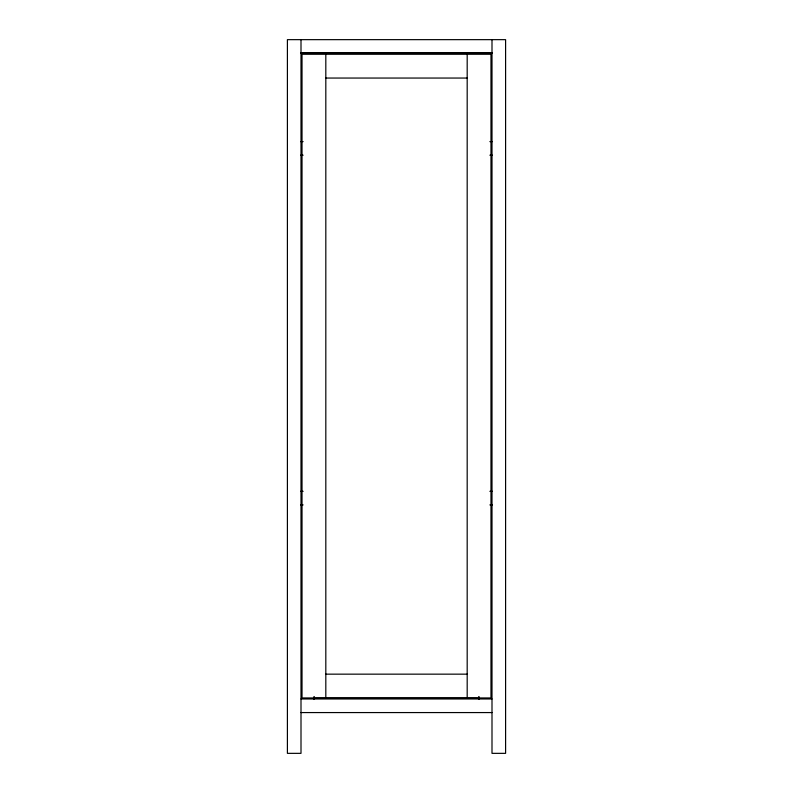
<?xml version="1.0" encoding="UTF-8"?>
<svg xmlns="http://www.w3.org/2000/svg" width="793" height="793" viewBox="0 0 793 793"><rect width="100%" height="100%" fill="white"/><g stroke="black" fill="none" stroke-linecap="round" stroke-linejoin="round"><path stroke-width="1.19" d="M300.656 52.903L492.344 52.903M301.003 53.24L491.997 53.24M325.814 78.051L467.186 78.051M300.656 141.61L303.134 141.61M489.866 141.61L492.344 141.61M300.656 155.2L303.134 155.2M489.866 155.2L492.344 155.2M300.656 491.323L303.134 491.323M489.866 491.323L492.344 491.323M300.656 504.913L303.134 504.913M489.866 504.913L492.344 504.913M325.814 674.159L467.186 674.159M315.277 698.296L477.723 698.296M301.003 698.97L491.997 698.97M301.003 712.57L491.997 712.57M491.997 39.65L491.997 753.35L505.597 753.35L505.597 39.65L287.403 39.65L287.403 753.35L301.003 753.35L301.003 39.65M479.081 696.839L479.081 699.317M478.744 696.839L478.744 699.317M467.186 54.261L467.186 697.949M325.814 54.261L325.814 697.949M314.256 696.839L314.256 699.317M313.919 696.839L313.919 699.317M490.976 54.261L302.024 54.261L302.024 697.949L490.976 697.949L490.976 54.261"/></g></svg>
